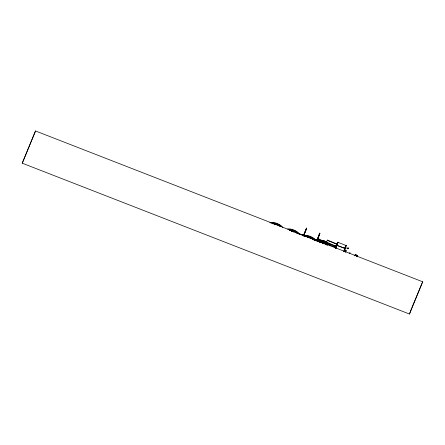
<?xml version="1.0" encoding="UTF-8"?>
<svg xmlns="http://www.w3.org/2000/svg" width="445" height="445" viewBox="0 0 445 445"><rect width="100%" height="100%" fill="white"/><g stroke="black" fill="none" stroke-linecap="round" stroke-linejoin="round"><path stroke-width="0.67" d="M326.524 243.665L326.246 244.411M347.895 248.282L348.023 247.887L347.756 248.538M323.988 243.009L324.082 243.643L323.888 242.898A1.29 0.612 22.4 0 1 323.532 242.225L323.543 242.197A1.29 0.612 22.4 0 0 322.92 241.357L322.208 242.987M322.091 242.759L312.868 239.377M309.631 237.975L322.119 242.597L321.98 241.874L295.842 232.707M324.233 243.704L323.331 243.009M321.952 241.946L323.387 242.625M317.791 238.826L318.169 239.054L318.314 238.642L319.443 239.288L317.63 238.848L319.682 240.128A0.623 0.295 22.4 0 1 319.833 240.261L335.124 246.13L335.213 245.851L327.103 242.369M344.302 251.247L345.492 247.865L344.808 249.317M357.685 255.669L355.249 254.557L354.709 255.881M317.307 239.694L317.763 239.032M335.814 248.677L338.089 242.113L337.716 242.859M317.953 240.172L317.396 239.638L317.852 239.76M343.74 251.77L344.914 248.95M345.142 247.526L345.999 245.184L344.647 249.461M347.962 248.349L348.118 247.904L347.74 248.594M304.653 233.236L303.624 235.856M319.961 233.197L317.057 239.822L319.81 233.141L317.847 238.72L318.242 238.876L318.359 238.531L318.392 237.541L317.941 238.887M337.293 244.099L327.281 240.072L327.17 240.339L337.204 244.416M345.554 247.17L345.292 247.848L346.238 245.451L345.07 248.588M336.787 244.9L336.937 244.533L335.619 247.565M335.747 247.915L337.716 242.13L335.402 247.542M336.476 246.936L336.058 248.037M337.193 244.717L336.387 247.164M336.954 245.612L336.798 245.985M337.015 245.395L344.958 248.538M337.015 245.151L337.193 244.794L337.06 245.05M344.881 248.711L343.985 251.125M345.192 248.449L345.437 247.993L345.259 248.349M345.359 248.115L345.348 248.377M317.891 238.754L318.359 238.531M326.396 243.443L325.974 244.55M347.684 248.761L347.818 248.371M318.631 237.663L318.125 238.893M336.798 245.05L336.909 244.683L336.626 245.145M345.481 246.402L345.815 245.662L345.492 246.647M305.971 229.548L306.605 228.402L305.782 229.909M306.499 228.024L303.44 235.561M317.096 240.434L317.474 239.232M319.81 233.141L318.998 235.377L319.388 234.754M317.991 238.776L319.399 234.827M317.919 239.633L318.181 239.555M318.448 238.904L318.253 238.748M322.608 240.623L320.038 239.621L319.516 241.04L322.725 242.291M326.786 243.877L327.203 242.82L322.731 241.079L322.314 242.136M322.675 241.257L322.864 240.645M323.582 240.539L324.7 240.973M323.854 243.276L323.76 243.181A1.29 0.612 22.4 0 1 323.415 242.514L323.42 242.486A1.29 0.612 22.4 0 0 322.809 241.629L326.786 243.176L326.897 242.903L326.474 242.831L326.369 243.226M325.723 241.374L326.841 241.807M326.157 243.994L326.558 242.992L323.365 241.713M327.147 242.998L327.364 242.308M327.448 242.453L322.742 240.567M327.292 244.272L327.537 243.593L328.143 243.827L327.837 244.566M334.779 246.964L329.79 245.017L330.134 244.188M336.437 245.495L336.181 246.024L335.346 245.518L336.131 246.141L335.513 247.631M336.131 246.141L336.22 245.857M355.249 254.557L357.418 255.497M357.151 256.776L357.463 255.519M345.943 245.456L338.016 242.369L336.926 245.295M345.225 251.942L345.415 251.486M345.81 251.097L345.821 251.236M305.843 230.399L305.804 230.482M303.774 235.6L306.166 229.659M318.67 236.1L318.642 236.189M318.826 236.134L318.837 236.106M319.187 234.888L319.215 234.771M319.265 235.127L319.404 234.704M327.275 240.1L327.125 240.478M326.196 243.599L325.968 244.194M327.348 244.127L327.537 243.587M337.46 242.675L337.532 242.492M337.616 242.364L337.588 242.525M335.536 245.913A9.256 0.328 -68.7 0 0 335.702 245.473L336.643 245.696M336.96 245.139L336.843 245.379M337.838 242.631L337.777 242.809M337.972 242.38L337.861 242.736M345.098 248.215L345.287 247.665M318.481 238.025L318.364 237.591M335.53 248.099L335.647 247.77M345.832 251.041L345.687 251.436M345.342 248.16L345.426 248.021M305.893 229.692L305.954 229.592M345.487 247.392L345.526 247.214M346.043 245.829L346.188 245.551L346.021 245.879M345.554 251.075L345.826 250.29L345.481 251.275M305.548 230.482L305.626 230.343M317.552 239.683L317.446 239.744M336.097 246.741L335.575 248.049M336.248 246.797L335.93 247.665L336.259 246.858M345.754 251.414L346.121 250.402L345.759 251.258M347.962 248.093L347.834 248.438M22.25 163.187L35.522 130.964L422.75 281.813L409.478 314.036L22.25 163.187L35.522 130.964M336.954 244.839L337.082 244.466M337.427 243.943L337.566 243.56M409.478 314.036L411.608 308.396M305.921 229.681L303.412 235.778M327.331 244.205L327.003 245.028M327.937 244.439L327.793 244.783M344.608 249.461L344.597 249.495A8.939 0.317 -68.7 0 0 344.792 249.05L345.042 248.26L336.943 245.351M344.363 250.841L344.191 251.275M345.398 251.492L345.531 251.175M345.821 251.286L345.459 252.215M347.84 248.332L347.773 248.794L347.912 248.471M347.873 248.482L348.051 248.043M345.348 247.031L345.042 247.821M303.646 235.644L306.705 228.101M317.291 239.855L317.335 239.633M336.987 245.073L336.837 245.468M345.715 251.319L345.531 251.981M303.507 235.666L303.624 235.383M335.697 247.648L335.864 247.264L335.764 247.581A9.256 0.328 -68.7 0 0 336.12 246.663M337.31 243.854L337.521 243.326M327.859 244.466L328.143 243.821M345.537 247.426L345.398 247.598M337.41 243.665L337.555 243.315M336.971 245.089L337.115 244.733M292.115 231.205L292.187 231.027A0.757 0.356 22.4 0 1 293.316 231.639M302.75 235.005L303.373 235.338L303.134 235.911M306.394 236.846L306.516 236.556M318.169 239.054L318.314 238.642M319.538 240.984A0.623 0.295 22.4 0 0 319.388 240.851L319.682 240.128M320.038 239.621L320.016 239.677A0.99 0.467 22.4 0 1 319.36 239.399M325.123 243.198A0.667 0.317 22.4 0 0 324.739 242.981L324.494 242.898A0.89 0.423 22.4 0 0 324.227 242.831L323.721 242.742A0.89 0.423 22.4 0 1 323.454 242.67L322.597 242.347L322.341 242.964L323.137 243.243A1.29 0.612 22.4 0 0 323.07 243.003M322.28 243.348L322.536 242.731L323.398 243.053A0.89 0.423 22.4 0 1 323.654 243.17L324.138 243.426M326.602 242.825L326.441 243.282L323.304 242.058L323.426 241.768M323.415 242.514L323.543 242.197M323.215 243.248L323.454 242.67M323.281 243.27A0.89 0.423 22.4 0 0 323.482 243.32L323.721 242.742M323.42 243.749L323.654 243.17M323.76 243.181L323.888 242.898M323.482 243.32L323.988 243.409L324.227 242.831M324.149 243.254L324.388 242.675L325.134 243.02M324.522 243.632L324.494 242.898M324.65 243.426L324.889 242.848M324.661 243.871L325.145 243.454L324.639 243.899M325.178 243.843L325.284 243.437A1.29 0.612 22.4 0 0 325.451 243.437L326.324 243.727L326.207 244.016M325.173 243.727A1.29 0.612 22.4 0 0 325.334 243.727L325.479 243.432M326.274 243.704L326.085 244.005L325.356 243.721M326.791 244.188L327.298 242.97M326.953 245.134L327.225 244.472M334.646 247.292L335.346 245.518M334.768 247.342L335.397 245.812M335.391 247.581L336.02 246.052M356.907 256.737L357.441 255.413M357.012 256.843L357.524 255.602M411.87 307.756L421.893 283.415M345.448 246.413L345.643 245.946M345.103 247.431L345.276 247.147M327.298 244.144L327.353 244.016M345.554 246.085L345.709 245.723M303.512 235.26L303.718 235.344M422.183 282.881L422.75 281.813M304.653 233.23L304.391 233.953M335.719 245.406L335.68 245.501A8.939 0.317 -68.7 0 1 335.513 245.935M322.108 242.62L312.852 239.477M322.809 240.445L323.198 240.539M319.015 239.577L319.109 239.644M269.837 222.739L271.3 222.439A8.227 3.905 22.4 0 1 282.836 227.495M270.716 223.017L275.11 223.167L278.754 224.586A7.559 3.588 22.4 0 1 281.629 226.705M287.581 228.953L287.865 228.891A8.227 3.905 22.4 0 1 299.674 234.359M302.973 235.644L304.43 235.344A8.227 3.905 22.4 0 1 315.266 239.566M326.875 241.935L327.498 242.269M291.753 231.1L292.187 231.027M288.238 229.275L291.675 229.62L295.319 231.038A7.559 3.588 22.4 0 1 298.84 233.92M304.803 235.733L308.24 236.072L311.884 237.491A7.559 3.588 22.4 0 1 314.76 239.61M324.755 241.101L325.612 241.435M326.413 243.092L326.786 243.176M272.268 222.834L276.929 224.575L280.094 226.366M288.833 229.286L293.494 231.027L296.659 232.818M305.398 235.739L311.333 238.203M291.252 230.844L292.499 231.278M292.365 231.5L293.945 232.051M296.904 233.202L321.969 241.946M302.589 235.516L305.76 236.623M312.857 239.304L321.218 242.225M317.313 241.262L321.846 242.842L322.703 241.162M315.232 240.367L319.738 241.952M345.392 247.604L346.655 248.099M327.42 243.96L328.026 244.199M326.574 243.788L329.784 245.039M327.075 244.85L327.681 245.084M312.902 239.093L313.224 239.277M317.469 239.755L319.388 240.851M305.315 235.739L306.16 236.773M289.083 229.353L289.912 230.365M288.749 229.286L289.595 230.315M272.518 222.901L273.341 223.913M272.184 222.828L273.03 223.863M307.556 236.451L307.99 237.663M291.33 230.137L291.753 231.305M290.991 229.998L291.425 231.211M274.42 223.546L274.86 224.753M324.372 243.204A0.645 0.306 22.4 0 1 324.016 242.748M324.138 242.631A0.645 0.306 22.4 0 1 324.861 242.759A0.645 0.306 22.4 0 1 325.217 243.215M323.687 243.621A0.645 0.306 22.4 0 1 324.227 243.426A0.89 0.423 22.4 0 0 323.988 243.409M336.181 246.947A9.256 0.328 -68.7 0 1 335.919 247.626M294.345 232.062A0.667 0.317 22.4 0 0 293.973 231.862L292.927 231.495A0.89 0.423 22.4 0 1 292.593 231.339A0.934 0.445 22.4 0 1 293.027 231.584M291.731 231.205A0.934 0.445 22.4 0 1 292.437 231.144M292.671 231.222A0.934 0.445 22.4 0 1 293.244 231.584M292.643 231.3A0.757 0.356 22.4 0 1 293.11 231.595M324.856 241.768L325.156 241.885L324.867 241.752M349.592 253.656L349.942 252.771L349.592 253.656M336.859 244.294L337.037 243.838L336.871 244.261M324.244 242.731A0.645 0.306 22.4 0 0 325.289 242.992A0.645 0.306 22.4 0 0 324.666 242.347A0.645 0.306 22.4 0 0 324.244 242.731"/></g></svg>
